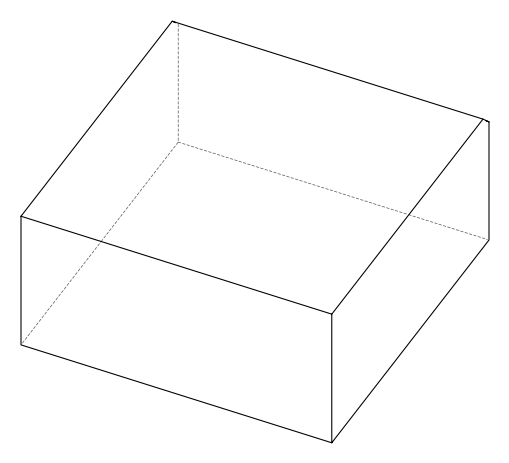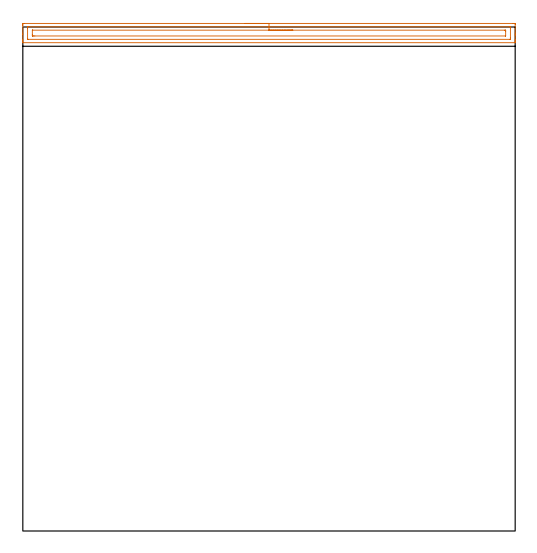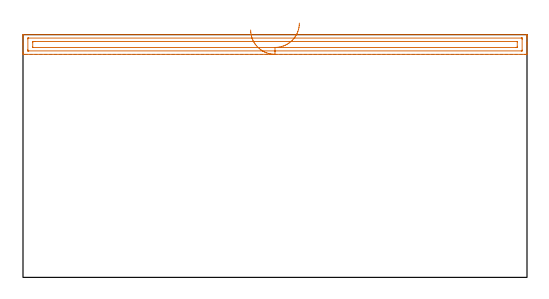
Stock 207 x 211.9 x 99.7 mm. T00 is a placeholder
(PLAN: 1 operations, 0 tool changes, 5.2 min)
(1 AREA_MILL | FG_CHAMFER_SURFACE | UGT0205_001 | 5.19 min | 6796 mm3)
(TOOL UGT0205_001 | Chamfer Mill 20 x 3 x 45 deg. | D20 FL50 Z2)
(OP 1 AREA_MILL)
G17 G21 G94 G90
T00 M6
G54
G17 G0 G90 X93.5 Y213.4 S1061 M3
G43 Z109.7 H0
Z101.6
G94 G1 X93.538 Z100.729 F250.
X93.652 Z99.864
X93.841 Z99.012
X94.103 Z98.18
X94.437 Z97.374
X94.84 Z96.6
X95.309 Z95.864
X95.84 Z95.172
X96.429 Z94.529
X97.072 Z93.94
X97.764 Z93.409
X98.5 Z92.94
X99.274 Z92.537
X100.08 Z92.203
X100.912 Z91.941
X101.764 Z91.752
X102.628 Z91.638
X103.5 Z91.6
X205.903
X206.414 Y213.399 Z91.601
X206.92 Y213.394 Z91.603
X206.992 Y213.391 Z91.606
X207. Y212.892 Z92.105
Y209.35 Z95.645
Y208.743 Z96.255
Y208.464 Z96.532
Y206.694 Z98.301
Y206.137 Z98.862
Y205.808 Z99.191
Y205.619 Z99.38
X206.992 Y205.319 Z99.672
X206.99 Y205.303 Z99.688
X206.86 Y205.3 Z99.7
X0.14
X0.01 Y205.303 Z99.688
X0.008 Y205.319 Z99.672
X0. Y205.619 Z99.38
Y206.137 Z98.862
Y206.694 Z98.301
Y208.743 Z96.255
Y209.347 Z95.647
Y212.588 Z92.408
X0.003 Y212.892 Z92.105
X0.008 Y213.391 Z91.606
X0.08 Y213.394 Z91.603
X0.586 Y213.4 Z91.6
X103.5
Y211.986 Z93.014
X204.653
X204.852 Y211.983 Z93.017
X204.951 Y211.98 Z93.02
X204.99 Y211.978 Z93.022
X204.993 Y211.946 Z93.054
X204.996 Y211.861 Z93.139
X205. Y211.642 Z93.358
Y207.214 Z97.786
X204.997 Y206.849 Z98.151
X204.993 Y206.745 Z98.255
X204.99 Y206.72 Z98.28
X204.984 Y206.718 Z98.282
X204.959 Y206.716 Z98.284
X204.85 Y206.715 Z98.285
X204.632 Y206.714 Z98.286
X2.347
X2.148 Y206.717 Z98.283
X2.049 Y206.72 Z98.28
X2.01 Y206.722 Z98.278
X2.007 Y206.754 Z98.246
X2.004 Y206.839 Z98.161
X2.001 Y207.058 Z97.942
X2. Y211.486 Z93.514
X2.003 Y211.852 Z93.148
X2.007 Y211.956 Z93.044
X2.01 Y211.98 Z93.02
X2.016 Y211.982 Z93.018
X2.042 Y211.984 Z93.016
X2.15 Y211.985 Z93.015
X2.368 Y211.986 Z93.014
X103.5
Y210.571 Z94.429
X202.513
X202.85 Y210.567 Z94.433
X202.961 Y210.565 Z94.435
X202.99 Y210.558 Z94.442
X202.995 Y210.483 Z94.517
X202.998 Y210.384 Z94.616
X203. Y210.235 Z94.765
Y210.087 Z94.913
X202.999 Y208.317 Z96.683
X202.992 Y208.168 Z96.832
X202.988 Y208.134 Z96.866
X202.976 Y208.132 Z96.868
X202.935 Y208.13 Z96.87
X202.85 Y208.129 Z96.871
X5.041
X4.487
X4.15 Y208.133 Z96.867
X4.039 Y208.135 Z96.865
X4.01 Y208.142 Z96.858
X4.005 Y208.217 Z96.783
X4.002 Y208.316 Z96.684
X4. Y208.464 Z96.536
Y208.613 Z96.387
X4.001 Y210.383 Z94.617
X4.008 Y210.533 Z94.467
X4.012 Y210.566 Z94.434
X4.024 Y210.568 Z94.432
X4.065 Y210.57 Z94.43
X4.15 Y210.571 Z94.429
X103.5
X104.372 Z94.467
X105.237 Z94.58
X106.088 Z94.769
X106.92 Z95.032
X107.726 Z95.365
X108.5 Z95.768
X109.236 Z96.237
X109.928 Z96.768
X110.571 Z97.357
X111.16 Z98.001
X111.692 Z98.693
X112.16 Z99.429
X112.563 Z100.202
X112.897 Z101.008
X113.159 Z101.84
X113.348 Z102.692
X113.462 Z103.557
X113.5 Z104.429
G0 Z109.7
M5
M2
